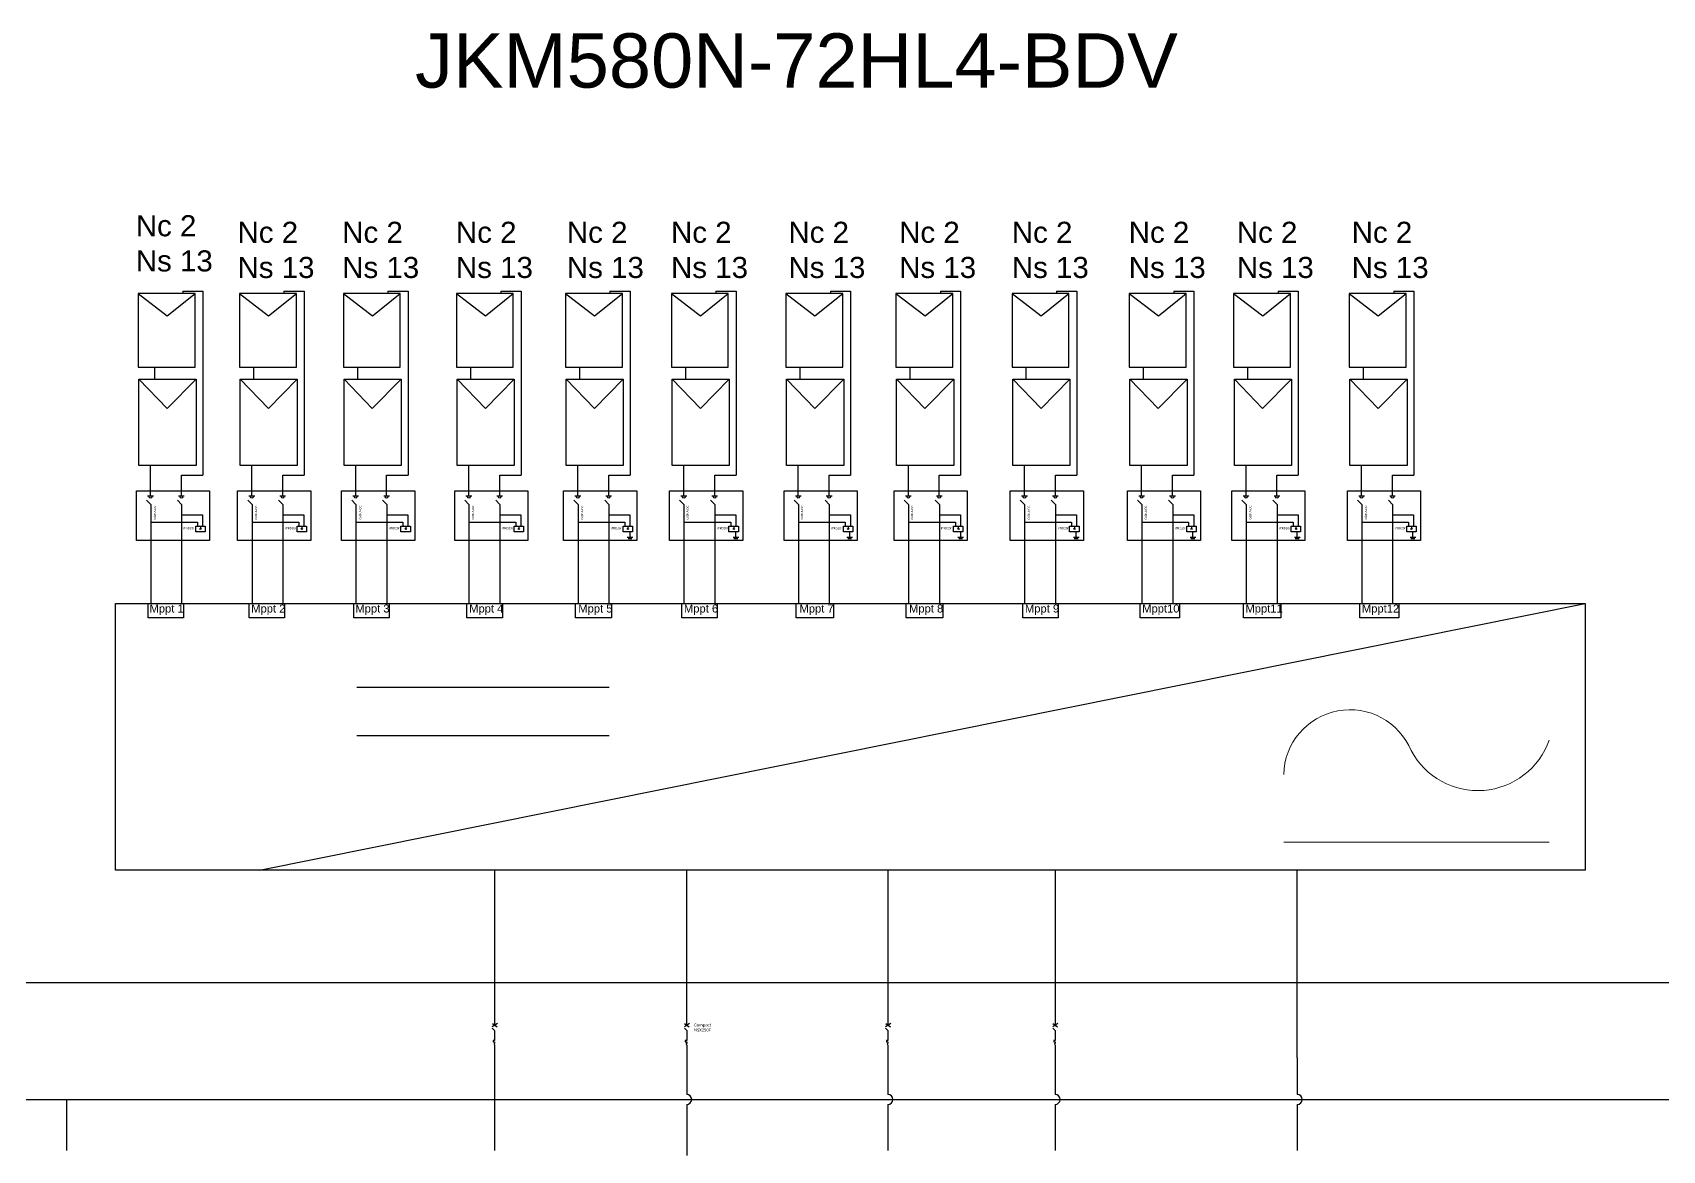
# Model space of a CAD drawing. Header units: inches. Extents: x 355 to 1848, y 183 to 399.
# Drawn here: x 916.8 to 1058.3, y 302 to 399.1 of the extents above; entities that cross this region are included whole.
import ezdxf

# ---------------------------------------------------------------- set-up
doc = ezdxf.new("R2010")
doc.units = ezdxf.units.IN
doc.header["$MEASUREMENT"] = 0
doc.layers.add('PDF2_Geometry', color=7, linetype='Continuous', true_color=0x2676ba)
doc.styles.get("Standard").update_dxf_attribs({"font": 'arial.ttf'})

msp = doc.modelspace()

# ---------------------------------------------------------------- linework, layer by layer
for p, q in [((925.94, 376.41), (928.47, 374.47)), ((928.47, 374.47), (930.89, 376.41)), ((934.73, 376.41), (937.26, 374.47)), ((937.26, 374.47), (939.68, 376.41)), ((943.76, 376.41), (946.28, 374.47)), ((946.28, 374.47), (948.7, 376.41)), ((953.57, 376.41), (956.1, 374.47)), ((956.1, 374.47), (958.51, 376.41)), ((963.03, 376.41), (965.56, 374.47)), ((965.56, 374.47), (967.98, 376.41)), ((972.23, 376.41), (974.76, 374.47)), ((974.76, 374.47), (977.17, 376.41)), ((982.17, 376.41), (984.69, 374.47)), ((984.69, 374.47), (987.11, 376.41)), ((991.72, 376.41), (994.25, 374.47)), ((994.25, 374.47), (996.66, 376.41)), ((1001.8, 376.41), (1004.33, 374.47)), ((1004.33, 374.47), (1006.74, 376.41)), ((1011.97, 376.41), (1014.5, 374.47)), ((1014.5, 374.47), (1016.91, 376.41)), ((1021.03, 376.41), (1023.56, 374.47)), ((1023.56, 374.47), (1025.97, 376.41)), ((1031.07, 376.41), (1033.59, 374.47)), ((1033.59, 374.47), (1036.01, 376.41)), ((926.01, 368.97), (928.46, 366.42)), ((928.46, 366.42), (930.97, 368.97)), ((934.8, 368.97), (937.25, 366.42)), ((937.25, 366.42), (939.76, 368.97)), ((943.82, 368.97), (946.27, 366.42)), ((946.27, 366.42), (948.78, 368.97)), ((953.64, 368.97), (956.09, 366.42)), ((956.09, 366.42), (958.59, 368.97)), ((963.1, 368.97), (965.55, 366.42)), ((965.55, 366.42), (968.06, 368.97)), ((972.3, 368.97), (974.75, 366.42)), ((974.75, 366.42), (977.25, 368.97)), ((982.23, 368.97), (984.69, 366.42)), ((984.69, 366.42), (987.19, 368.97)), ((991.78, 368.97), (994.24, 366.42)), ((994.24, 366.42), (996.74, 368.97)), ((1001.86, 368.97), (1004.32, 366.42)), ((1004.32, 366.42), (1006.82, 368.97)), ((1012.03, 368.97), (1014.49, 366.42)), ((1014.49, 366.42), (1016.99, 368.97)), ((1021.1, 368.97), (1023.55, 366.42)), ((1023.55, 366.42), (1026.05, 368.97)), ((1031.13, 368.97), (1033.59, 366.42)), ((1033.59, 366.42), (1036.09, 368.97)), ((926.77, 358.86), (927.02, 358.86)), ((927.02, 358.86), (927.27, 358.86)), ((929.45, 358.86), (929.7, 358.86)), ((929.7, 358.86), (929.95, 358.86)), ((935.56, 358.86), (935.81, 358.86)), ((935.81, 358.86), (936.06, 358.86)), ((938.25, 358.86), (938.49, 358.86)), ((938.49, 358.86), (938.74, 358.86)), ((944.58, 358.86), (944.83, 358.86)), ((944.83, 358.86), (945.08, 358.86)), ((947.27, 358.86), (947.51, 358.86)), ((947.51, 358.86), (947.76, 358.86)), ((954.4, 358.86), (954.65, 358.86)), ((954.65, 358.86), (954.9, 358.86)), ((957.08, 358.86), (957.33, 358.86)), ((957.33, 358.86), (957.58, 358.86)), ((963.86, 358.86), (964.11, 358.86)), ((964.11, 358.86), (964.36, 358.86)), ((966.54, 358.86), (966.79, 358.86)), ((966.79, 358.86), (967.04, 358.86)), ((973.06, 358.86), (973.31, 358.86)), ((973.31, 358.86), (973.56, 358.86)), ((975.74, 358.86), (975.99, 358.86)), ((975.99, 358.86), (976.24, 358.86)), ((983, 358.86), (983.25, 358.86)), ((983.25, 358.86), (983.49, 358.86)), ((985.68, 358.86), (985.93, 358.86)), ((985.93, 358.86), (986.18, 358.86)), ((992.55, 358.86), (992.8, 358.86)), ((992.8, 358.86), (993.05, 358.86)), ((995.23, 358.86), (995.48, 358.86)), ((995.48, 358.86), (995.73, 358.86)), ((1002.63, 358.86), (1002.88, 358.86)), ((1002.88, 358.86), (1003.13, 358.86)), ((1005.31, 358.86), (1005.56, 358.86)), ((1005.56, 358.86), (1005.81, 358.86)), ((1012.8, 358.86), (1013.05, 358.86)), ((1013.05, 358.86), (1013.3, 358.86)), ((1015.48, 358.86), (1015.73, 358.86)), ((1015.73, 358.86), (1015.98, 358.86)), ((1021.86, 358.86), (1022.11, 358.86)), ((1022.11, 358.86), (1022.36, 358.86)), ((1024.54, 358.86), (1024.79, 358.86)), ((1024.79, 358.86), (1025.04, 358.86)), ((1031.89, 358.86), (1032.14, 358.86)), ((1032.14, 358.86), (1032.39, 358.86)), ((1034.58, 358.86), (1034.83, 358.86)), ((1034.83, 358.86), (1035.07, 358.86)), ((931.29, 356.02), (931.43, 356.02)), ((931.36, 355.93), (931.29, 356.02)), ((931.36, 356.22), (931.36, 356.02)), ((931.43, 356.02), (931.36, 355.93)), ((940.08, 356.02), (940.22, 356.02)), ((940.15, 355.93), (940.08, 356.02)), ((940.15, 356.22), (940.15, 356.02)), ((940.22, 356.02), (940.15, 355.93)), ((949.1, 356.02), (949.24, 356.02)), ((949.17, 355.93), (949.1, 356.02)), ((949.17, 356.22), (949.17, 356.02)), ((949.24, 356.02), (949.17, 355.93)), ((958.92, 356.02), (959.05, 356.02)), ((958.99, 355.93), (958.92, 356.02)), ((958.98, 356.22), (958.98, 356.02)), ((959.05, 356.02), (958.99, 355.93)), ((968.38, 356.02), (968.52, 356.02)), ((968.45, 355.93), (968.38, 356.02)), ((968.39, 355.26), (968.64, 355.26)), ((968.45, 356.22), (968.45, 356.02)), ((968.52, 356.02), (968.45, 355.93)), ((968.47, 355.13), (968.8, 355.13)), ((968.64, 355.26), (968.64, 355.72)), ((968.64, 355.26), (968.89, 355.26)), ((977.58, 356.02), (977.71, 356.02)), ((977.65, 355.93), (977.58, 356.02)), ((977.58, 355.26), (977.83, 355.26)), ((977.64, 356.22), (977.64, 356.02)), ((977.71, 356.02), (977.65, 355.93)), ((977.65, 355.13), (977.99, 355.13)), ((977.83, 355.26), (977.83, 355.72)), ((977.83, 355.26), (978.08, 355.26)), ((987.46, 355.26), (987.71, 355.26)), ((987.51, 356.02), (987.65, 356.02)), ((987.58, 355.93), (987.51, 356.02)), ((987.54, 355.13), (987.87, 355.13)), ((987.58, 356.22), (987.58, 356.02)), ((987.65, 356.02), (987.58, 355.93)), ((987.71, 355.26), (987.71, 355.72)), ((987.71, 355.26), (987.96, 355.26)), ((997.06, 356.02), (997.2, 356.02)), ((997.14, 355.93), (997.06, 356.02)), ((997.1, 355.26), (997.35, 355.26)), ((997.13, 356.22), (997.13, 356.02)), ((997.2, 356.02), (997.14, 355.93)), ((997.17, 355.13), (997.5, 355.13)), ((997.35, 355.26), (997.35, 355.72)), ((997.35, 355.26), (997.59, 355.26)), ((1007.13, 355.26), (1007.38, 355.26)), ((1007.15, 356.02), (1007.28, 356.02)), ((1007.22, 355.93), (1007.15, 356.02)), ((1007.2, 355.13), (1007.54, 355.13)), ((1007.21, 356.22), (1007.21, 356.02)), ((1007.28, 356.02), (1007.22, 355.93)), ((1007.38, 355.26), (1007.38, 355.72)), ((1007.38, 355.26), (1007.63, 355.26)), ((1017.25, 355.26), (1017.5, 355.26)), ((1017.32, 356.02), (1017.45, 356.02)), ((1017.39, 355.93), (1017.32, 356.02)), ((1017.33, 355.13), (1017.66, 355.13)), ((1017.38, 356.22), (1017.38, 356.02)), ((1017.45, 356.02), (1017.39, 355.93)), ((1017.5, 355.26), (1017.5, 355.72)), ((1017.5, 355.26), (1017.75, 355.26)), ((1026.32, 355.26), (1026.56, 355.26)), ((1026.38, 356.02), (1026.51, 356.02)), ((1026.45, 355.93), (1026.38, 356.02)), ((1026.39, 355.13), (1026.72, 355.13)), ((1026.44, 356.22), (1026.44, 356.02)), ((1026.51, 356.02), (1026.45, 355.93)), ((1026.56, 355.26), (1026.56, 355.72)), ((1026.56, 355.26), (1026.81, 355.26)), ((1036.35, 355.26), (1036.6, 355.26)), ((1036.41, 356.02), (1036.55, 356.02)), ((1036.48, 355.93), (1036.41, 356.02)), ((1036.42, 355.13), (1036.76, 355.13)), ((1036.48, 356.22), (1036.48, 356.02)), ((1036.55, 356.02), (1036.48, 355.93)), ((1036.6, 355.26), (1036.6, 355.72)), ((1036.6, 355.26), (1036.85, 355.26)), ((968.52, 355.01), (968.76, 355.01)), ((977.71, 355.01), (977.94, 355.01)), ((987.6, 355.01), (987.83, 355.01)), ((997.23, 355.01), (997.46, 355.01)), ((1007.26, 355.01), (1007.5, 355.01)), ((1017.39, 355.01), (1017.62, 355.01)), ((1026.45, 355.01), (1026.68, 355.01)), ((1036.48, 355.01), (1036.71, 355.01)), ((936.48, 326.34), (1051.54, 349.49)), ((944.93, 342.24), (966.83, 342.24)), ((944.93, 338.04), (966.83, 338.04)), ((1005.56, 312.87), (1005.56, 326.34)), ((1005.79, 313.03), (1005.34, 312.72)), ((1005.35, 313.03), (1005.75, 312.72)), ((1005.34, 312.62), (1005.54, 312.42)), ((1005.54, 311.54), (1005.42, 311.54)), ((1005.42, 311.54), (1005.42, 311.42)), ((1005.42, 311.42), (1005.54, 311.42)), ((1005.54, 312.42), (1005.54, 311.54)), ((1005.54, 311.42), (1005.54, 311.29)), ((1005.54, 311.18), (1005.54, 310.03)), ((1005.54, 310.03), (1005.54, 306.86)), ((1005.54, 305.99), (1005.54, 302))]:
    msp.add_line(p, q)
at = {"color": 242, "true_color": 0xcd2027}
for p, q in [((929.81, 376.63), (929.81, 376.41)), ((929.81, 376.63), (931.56, 376.63)), ((931.56, 376.63), (931.56, 360.63)), ((938.6, 376.63), (938.6, 376.41)), ((938.6, 376.63), (940.35, 376.63)), ((940.35, 376.63), (940.35, 360.63)), ((947.62, 376.63), (947.62, 376.41)), ((947.62, 376.63), (949.37, 376.63)), ((949.37, 376.63), (949.37, 360.63)), ((957.44, 376.63), (957.44, 376.41)), ((957.44, 376.63), (959.19, 376.63)), ((959.19, 376.63), (959.19, 360.63)), ((966.9, 376.63), (966.9, 376.41)), ((966.9, 376.63), (968.65, 376.63)), ((968.65, 376.63), (968.65, 360.63)), ((976.1, 376.63), (976.1, 376.41)), ((976.1, 376.63), (977.85, 376.63)), ((977.85, 376.63), (977.85, 360.63)), ((986.03, 376.63), (986.03, 376.41)), ((986.03, 376.63), (987.79, 376.63)), ((987.79, 376.63), (987.79, 360.63)), ((995.58, 376.63), (995.58, 376.41)), ((995.58, 376.63), (997.34, 376.63)), ((997.34, 376.63), (997.34, 360.63)), ((1005.67, 376.63), (1005.67, 376.41)), ((1005.67, 376.63), (1007.42, 376.63)), ((1007.42, 376.63), (1007.42, 360.63)), ((1015.84, 376.63), (1015.84, 376.41)), ((1015.84, 376.63), (1017.59, 376.63)), ((1017.59, 376.63), (1017.59, 360.63)), ((1024.9, 376.63), (1024.9, 376.41)), ((1024.9, 376.63), (1026.65, 376.63)), ((1026.65, 376.63), (1026.65, 360.63)), ((1034.93, 376.63), (1034.93, 376.41)), ((1034.93, 376.63), (1036.68, 376.63)), ((1036.68, 376.63), (1036.68, 360.63)), ((929.7, 358.86), (929.7, 360.63)), ((929.7, 360.63), (931.56, 360.63)), ((938.49, 358.86), (938.49, 360.63)), ((938.49, 360.63), (940.35, 360.63)), ((947.51, 358.86), (947.51, 360.63)), ((947.51, 360.63), (949.37, 360.63)), ((957.33, 358.86), (957.33, 360.63)), ((957.33, 360.63), (959.19, 360.63)), ((966.79, 358.86), (966.79, 360.63)), ((966.79, 360.63), (968.65, 360.63)), ((975.99, 358.86), (975.99, 360.63)), ((975.99, 360.63), (977.85, 360.63)), ((985.93, 358.86), (985.93, 360.63)), ((985.93, 360.63), (987.79, 360.63)), ((995.48, 358.86), (995.48, 360.63)), ((995.48, 360.63), (997.34, 360.63)), ((1005.56, 358.86), (1005.56, 360.63)), ((1005.56, 360.63), (1007.42, 360.63)), ((1015.73, 358.86), (1015.73, 360.63)), ((1015.73, 360.63), (1017.59, 360.63)), ((1024.79, 358.86), (1024.79, 360.63)), ((1024.79, 360.63), (1026.65, 360.63)), ((1034.83, 358.86), (1034.83, 360.63)), ((1034.83, 360.63), (1036.68, 360.63)), ((929.35, 358.48), (929.72, 358.09)), ((938.14, 358.48), (938.51, 358.09)), ((947.16, 358.48), (947.53, 358.09)), ((956.98, 358.48), (957.35, 358.09)), ((966.44, 358.48), (966.81, 358.09)), ((975.64, 358.48), (976.01, 358.09)), ((985.57, 358.48), (985.94, 358.09)), ((995.13, 358.48), (995.5, 358.09)), ((1005.21, 358.48), (1005.58, 358.09)), ((1015.38, 358.48), (1015.75, 358.09)), ((1024.44, 358.48), (1024.81, 358.09)), ((1034.47, 358.48), (1034.84, 358.09))]:
    msp.add_line(p, q, dxfattribs=at)
at = {"color": 5}
for p, q in [((927.38, 368.97), (927.38, 370.03)), ((935.98, 368.97), (935.98, 370.03)), ((945, 368.97), (945, 370.03)), ((954.82, 368.97), (954.82, 370.03)), ((964.28, 368.97), (964.28, 370.03)), ((973.48, 368.97), (973.48, 370.03)), ((983.41, 368.97), (983.41, 370.03)), ((992.96, 368.97), (992.96, 370.03)), ((1003.04, 368.97), (1003.04, 370.03)), ((1013.21, 368.97), (1013.21, 370.03)), ((1022.27, 368.97), (1022.27, 370.03)), ((1032.31, 368.97), (1032.31, 370.03)), ((926.67, 358.48), (927.04, 358.09)), ((935.46, 358.48), (935.83, 358.09)), ((944.48, 358.48), (944.85, 358.09)), ((954.29, 358.48), (954.66, 358.09)), ((963.76, 358.48), (964.13, 358.09)), ((992.44, 358.48), (992.81, 358.09)), ((1002.52, 358.48), (1002.89, 358.09)), ((1012.69, 358.48), (1013.06, 358.09)), ((1021.75, 358.48), (1022.12, 358.09)), ((1031.79, 358.48), (1032.16, 358.09)), ((927.04, 356.56), (931.1, 356.56)), ((931.1, 356.56), (931.1, 356.22)), ((935.83, 356.56), (939.89, 356.56)), ((939.89, 356.56), (939.89, 356.22)), ((944.85, 356.56), (948.91, 356.56)), ((948.91, 356.56), (948.91, 356.22)), ((954.66, 356.56), (958.73, 356.56)), ((958.73, 356.56), (958.73, 356.22)), ((964.13, 356.56), (968.19, 356.56)), ((968.19, 356.56), (968.19, 356.22)), ((973.32, 356.56), (977.39, 356.56)), ((977.39, 356.56), (977.39, 356.22)), ((983.26, 356.56), (987.33, 356.56)), ((987.33, 356.56), (987.33, 356.22)), ((992.81, 356.56), (996.88, 356.56)), ((996.88, 356.56), (996.88, 356.22)), ((1002.89, 356.56), (1006.96, 356.56)), ((1006.96, 356.56), (1006.96, 356.22)), ((1013.06, 356.56), (1017.13, 356.56)), ((1017.13, 356.56), (1017.13, 356.22)), ((1022.12, 356.56), (1026.19, 356.56)), ((1026.19, 356.56), (1026.19, 356.22)), ((1032.16, 356.56), (1036.22, 356.56)), ((1036.22, 356.56), (1036.22, 356.22)), ((956.9, 312.87), (956.9, 326.34)), ((957.14, 313.03), (956.68, 312.72)), ((956.7, 313.03), (957.1, 312.72)), ((956.68, 312.62), (956.88, 312.42)), ((956.88, 311.54), (956.76, 311.54)), ((956.76, 311.54), (956.76, 311.42)), ((956.76, 311.42), (956.88, 311.42)), ((956.88, 312.42), (956.88, 311.54)), ((956.88, 311.42), (956.88, 311.29)), ((956.89, 311.18), (956.89, 306.43)), ((919.75, 302), (919.75, 306.43)), ((956.89, 306.43), (956.89, 302))]:
    msp.add_line(p, q, dxfattribs=at)
at = {"color": 177, "true_color": 0x293189}
for p, q in [((927.02, 358.86), (927.02, 361.47)), ((935.81, 358.86), (935.81, 361.47)), ((944.83, 358.86), (944.83, 361.47)), ((954.65, 358.86), (954.65, 361.47)), ((964.11, 358.86), (964.11, 361.47)), ((973.31, 358.86), (973.31, 361.47)), ((983.25, 358.86), (983.25, 361.47)), ((992.8, 358.86), (992.8, 361.47)), ((1002.88, 358.86), (1002.88, 361.47)), ((1013.05, 358.86), (1013.05, 361.47)), ((1022.11, 358.86), (1022.11, 361.47)), ((1032.14, 358.86), (1032.14, 361.47)), ((927.04, 358.09), (927.04, 349.49)), ((935.83, 358.09), (935.83, 349.49)), ((944.85, 358.09), (944.85, 349.49)), ((954.66, 358.09), (954.66, 349.49)), ((964.13, 358.09), (964.13, 349.49)), ((972.95, 358.48), (973.32, 358.09)), ((973.32, 358.09), (973.32, 349.49)), ((982.89, 358.48), (983.26, 358.09)), ((983.26, 358.09), (983.26, 349.49)), ((992.81, 358.09), (992.81, 349.49)), ((1002.89, 358.09), (1002.89, 349.49)), ((1013.06, 358.09), (1013.06, 349.49)), ((1022.12, 358.09), (1022.12, 349.49)), ((1032.16, 358.09), (1032.16, 349.49)), ((532.32, 306.43), (1512.2, 306.43))]:
    msp.add_line(p, q, dxfattribs=at)
at = {"color": 244, "true_color": 0x991b1e}
for p, q in [((929.72, 358.09), (929.72, 349.49)), ((938.51, 358.09), (938.51, 349.49)), ((947.53, 358.09), (947.53, 349.49)), ((957.35, 358.09), (957.35, 349.49)), ((966.81, 358.09), (966.81, 349.49)), ((976.01, 358.09), (976.01, 349.49)), ((985.94, 358.09), (985.94, 349.49)), ((995.5, 358.09), (995.5, 349.49)), ((1005.58, 358.09), (1005.58, 349.49)), ((1015.75, 358.09), (1015.75, 349.49)), ((1024.81, 358.09), (1024.81, 349.49)), ((1034.84, 358.09), (1034.84, 349.49))]:
    msp.add_line(p, q, dxfattribs=at)
at = {"color": 1}
for p, q in [((929.72, 357.19), (931.54, 357.19)), ((931.54, 357.19), (931.54, 356.22)), ((938.51, 357.19), (940.33, 357.19)), ((940.33, 357.19), (940.33, 356.22)), ((947.53, 357.19), (949.35, 357.19)), ((949.35, 357.19), (949.35, 356.22)), ((957.35, 357.19), (959.17, 357.19)), ((959.17, 357.19), (959.17, 356.22)), ((966.81, 357.19), (968.63, 357.19)), ((968.63, 357.19), (968.63, 356.22)), ((976.01, 357.19), (977.83, 357.19)), ((977.83, 357.19), (977.83, 356.22)), ((985.94, 357.19), (987.77, 357.19)), ((987.77, 357.19), (987.77, 356.22)), ((995.5, 357.19), (997.32, 357.19)), ((997.32, 357.19), (997.32, 356.22)), ((1005.58, 357.19), (1007.4, 357.19)), ((1007.4, 357.19), (1007.4, 356.22)), ((1015.75, 357.19), (1017.57, 357.19)), ((1017.57, 357.19), (1017.57, 356.22)), ((1024.81, 357.19), (1026.63, 357.19)), ((1026.63, 357.19), (1026.63, 356.22)), ((1034.84, 357.19), (1036.66, 357.19)), ((1036.66, 357.19), (1036.66, 356.22)), ((973.58, 312.87), (973.58, 326.34)), ((973.81, 313.03), (973.36, 312.72)), ((973.38, 313.03), (973.78, 312.72)), ((973.36, 312.62), (973.56, 312.42)), ((973.56, 311.54), (973.44, 311.54)), ((973.44, 311.54), (973.44, 311.42)), ((973.44, 311.42), (973.56, 311.42)), ((973.56, 312.42), (973.56, 311.54)), ((973.56, 311.42), (973.56, 311.29)), ((973.56, 311.18), (973.56, 310.03)), ((973.56, 310.03), (973.56, 306.86)), ((973.56, 305.99), (973.56, 301.57))]:
    msp.add_line(p, q, dxfattribs=at)
at = {"color": 18, "true_color": 0x000000}
for p, q in [((991.04, 312.87), (991.04, 326.34)), ((991.27, 313.03), (990.82, 312.72)), ((990.84, 313.03), (991.24, 312.72)), ((990.82, 312.62), (991.02, 312.42)), ((991.02, 311.54), (990.9, 311.54)), ((990.9, 311.54), (990.9, 311.42)), ((990.9, 311.42), (991.02, 311.42)), ((991.02, 312.42), (991.02, 311.54)), ((991.02, 311.42), (991.02, 311.29)), ((991.03, 311.18), (991.03, 310.03)), ((991.03, 310.03), (991.03, 306.86)), ((991.03, 305.99), (991.03, 302))]:
    msp.add_line(p, q, dxfattribs=at)
at = {"color": 116, "true_color": 0x136734}
for p, q in [((1026.55, 310.03), (1026.55, 326.34)), ((1026.55, 310.03), (1026.55, 306.86)), ((1026.55, 305.99), (1026.55, 302))]:
    msp.add_line(p, q, dxfattribs=at)
for points in [[(925.94, 370.03), (930.89, 370.03), (930.89, 376.41), (925.94, 376.41)], [(934.73, 370.03), (939.68, 370.03), (939.68, 376.41), (934.73, 376.41)], [(943.76, 370.03), (948.7, 370.03), (948.7, 376.41), (943.76, 376.41)], [(953.57, 370.03), (958.51, 370.03), (958.51, 376.41), (953.57, 376.41)], [(963.03, 370.03), (967.98, 370.03), (967.98, 376.41), (963.03, 376.41)], [(972.23, 370.03), (977.17, 370.03), (977.17, 376.41), (972.23, 376.41)], [(982.17, 370.03), (987.11, 370.03), (987.11, 376.41), (982.17, 376.41)], [(991.72, 370.03), (996.66, 370.03), (996.66, 376.41), (991.72, 376.41)], [(1001.8, 370.03), (1006.74, 370.03), (1006.74, 376.41), (1001.8, 376.41)], [(1011.97, 370.03), (1016.91, 370.03), (1016.91, 376.41), (1011.97, 376.41)], [(1021.03, 370.03), (1025.97, 370.03), (1025.97, 376.41), (1021.03, 376.41)], [(1031.07, 370.03), (1036.01, 370.03), (1036.01, 376.41), (1031.07, 376.41)], [(926.01, 368.97), (930.97, 368.97), (930.97, 361.47), (926.01, 361.47)], [(934.8, 368.97), (939.76, 368.97), (939.76, 361.47), (934.8, 361.47)], [(943.82, 368.97), (948.78, 368.97), (948.78, 361.47), (943.82, 361.47)], [(953.64, 368.97), (958.59, 368.97), (958.59, 361.47), (953.64, 361.47)], [(963.1, 368.97), (968.06, 368.97), (968.06, 361.47), (963.1, 361.47)], [(972.3, 368.97), (977.25, 368.97), (977.25, 361.47), (972.3, 361.47)], [(982.23, 368.97), (987.19, 368.97), (987.19, 361.47), (982.23, 361.47)], [(991.78, 368.97), (996.74, 368.97), (996.74, 361.47), (991.78, 361.47)], [(1001.86, 368.97), (1006.82, 368.97), (1006.82, 361.47), (1001.86, 361.47)], [(1012.03, 368.97), (1016.99, 368.97), (1016.99, 361.47), (1012.03, 361.47)], [(1021.1, 368.97), (1026.05, 368.97), (1026.05, 361.47), (1021.1, 361.47)], [(1031.13, 368.97), (1036.09, 368.97), (1036.09, 361.47), (1031.13, 361.47)], [(925.79, 359.27), (932.14, 359.27), (932.14, 354.97), (925.79, 354.97)], [(934.58, 359.27), (940.93, 359.27), (940.93, 354.97), (934.58, 354.97)], [(943.6, 359.27), (949.96, 359.27), (949.96, 354.97), (943.6, 354.97)], [(953.42, 359.27), (959.77, 359.27), (959.77, 354.97), (953.42, 354.97)], [(962.88, 359.27), (969.23, 359.27), (969.23, 354.97), (962.88, 354.97)], [(972.08, 359.27), (978.43, 359.27), (978.43, 354.97), (972.08, 354.97)], [(982.01, 359.27), (988.37, 359.27), (988.37, 354.97), (982.01, 354.97)], [(991.57, 359.27), (997.92, 359.27), (997.92, 354.97), (991.57, 354.97)], [(1001.65, 359.27), (1008, 359.27), (1008, 354.97), (1001.65, 354.97)], [(1011.82, 359.27), (1018.17, 359.27), (1018.17, 354.97), (1011.82, 354.97)], [(1020.88, 359.27), (1027.23, 359.27), (1027.23, 354.97), (1020.88, 354.97)], [(1030.91, 359.27), (1037.27, 359.27), (1037.27, 354.97), (1030.91, 354.97)], [(930.94, 356.22), (931.77, 356.22), (931.77, 355.72), (930.94, 355.72)], [(939.74, 356.22), (940.56, 356.22), (940.56, 355.72), (939.74, 355.72)], [(948.76, 356.22), (949.58, 356.22), (949.58, 355.72), (948.76, 355.72)], [(958.57, 356.22), (959.39, 356.22), (959.39, 355.72), (958.57, 355.72)], [(968.04, 356.22), (968.86, 356.22), (968.86, 355.72), (968.04, 355.72)], [(977.23, 356.22), (978.05, 356.22), (978.05, 355.72), (977.23, 355.72)], [(987.17, 356.22), (987.99, 356.22), (987.99, 355.72), (987.17, 355.72)], [(996.72, 356.22), (997.54, 356.22), (997.54, 355.72), (996.72, 355.72)], [(1006.8, 356.22), (1007.62, 356.22), (1007.62, 355.72), (1006.8, 355.72)], [(1016.97, 356.22), (1017.79, 356.22), (1017.79, 355.72), (1016.97, 355.72)], [(1026.03, 356.22), (1026.85, 356.22), (1026.85, 355.72), (1026.03, 355.72)], [(1036.07, 356.22), (1036.89, 356.22), (1036.89, 355.72), (1036.07, 355.72)], [(923.98, 349.49), (1051.54, 349.49), (1051.54, 326.34), (923.97, 326.34)], [(926.82, 349.49), (929.88, 349.49), (929.88, 348.26), (926.82, 348.26)], [(935.59, 349.49), (938.65, 349.49), (938.65, 348.26), (935.59, 348.26)], [(944.67, 349.49), (947.73, 349.49), (947.73, 348.26), (944.67, 348.26)], [(954.48, 349.49), (957.58, 349.49), (957.58, 348.26), (954.48, 348.26)], [(963.91, 349.49), (967.02, 349.49), (967.02, 348.26), (963.91, 348.26)], [(973.15, 349.49), (976.21, 349.49), (976.21, 348.26), (973.15, 348.26)], [(983.07, 349.49), (986.29, 349.49), (986.29, 348.26), (983.07, 348.26)], [(992.61, 349.49), (995.8, 349.49), (995.8, 348.26), (992.61, 348.26)], [(1002.75, 349.49), (1005.8, 349.49), (1005.8, 348.26), (1002.75, 348.26)], [(1012.92, 349.49), (1016.35, 349.49), (1016.35, 348.26), (1012.92, 348.26)], [(1021.88, 349.49), (1025.13, 349.49), (1025.13, 348.26), (1021.88, 348.26)], [(1031.99, 349.49), (1035.37, 349.49), (1035.37, 348.26), (1031.99, 348.26)], [(1473.76, 316.55), (522.6, 316.55), (522.6, 278.55), (1473.76, 278.55)]]:
    msp.add_lwpolyline(points, close=True)
for centre in [(927.02, 358.75), (929.7, 358.75), (935.81, 358.75), (938.49, 358.75), (944.83, 358.75), (947.51, 358.75), (954.65, 358.75), (957.33, 358.75), (964.11, 358.75), (966.79, 358.75), (973.31, 358.75), (975.99, 358.75), (983.25, 358.75), (985.93, 358.75), (992.8, 358.75), (995.48, 358.75), (1002.88, 358.75), (1005.56, 358.75), (1013.05, 358.75), (1015.73, 358.75), (1022.11, 358.75), (1024.79, 358.75), (1032.14, 358.75), (1034.83, 358.75)]:
    msp.add_circle(centre, 0.11)
at = {"color": 5}
msp.add_arc((956.89, 311.24), 0.0521, 92.8678, 272.8678, dxfattribs=at)
at = {"color": 1}
for centre, radius, start, end in [((973.56, 311.24), 0.0521, 92.8678, 272.8678), ((973.56, 306.43), 0.434, 270, 90)]:
    msp.add_arc(centre, radius, start, end, dxfattribs=at)
at = {"color": 18, "true_color": 0x000000}
for centre, radius, start, end in [((991.02, 311.24), 0.0521, 92.8678, 272.8678), ((991.03, 306.43), 0.434, 270, 90)]:
    msp.add_arc(centre, radius, start, end, dxfattribs=at)
for centre, radius, start, end in [((1005.54, 311.24), 0.0521, 92.8678, 272.8678), ((1005.54, 306.43), 0.434, 270, 90)]:
    msp.add_arc(centre, radius, start, end)
at = {"color": 116, "true_color": 0x136734}
msp.add_arc((1026.55, 306.43), 0.434, 270, 90, dxfattribs=at)
at = {"layer": 'PDF2_Geometry', "color": 7, "lineweight": 0}
msp.add_lwpolyline([(1025.38, 334.64, -0.81134), (1036.45, 336.72, 0.653005), (1048.43, 337.64)], format="xyb", dxfattribs=at)
msp.add_lwpolyline([(1025.38, 328.78), (1048.43, 328.78)], dxfattribs=at)

# ---------------------------------------------------------------- texts
at = {"attachment_point": 1}
for s, width, gutter_width, insert, char_height in [('{\\H0.54167x;\\C7;JKM580N-72HL4-BDV}', 15036.7546, 43.5, (949.98, 399.01), 8.6992), ('Nc 2\\PNs 13', 48.8988, 9.15, (925.74, 383.22), 1.831), ('Nc 2\\PNs 13', 48.8988, 9.15, (934.57, 382.65), 1.831), ('Nc 2\\PNs 13', 48.8988, 9.15, (943.66, 382.65), 1.831), ('Nc 2\\PNs 13', 48.8988, 9.15, (953.53, 382.65), 1.831), ('Nc 2\\PNs 13', 48.8988, 9.15, (963.16, 382.65), 1.831), ('Nc 2\\PNs 13', 48.8988, 9.15, (972.2, 382.65), 1.831), ('Nc 2\\PNs 13', 48.8988, 9.15, (982.39, 382.65), 1.831), ('Nc 2\\PNs 13', 48.8988, 9.15, (992, 382.65), 1.831), ('Nc 2\\PNs 13', 48.8988, 9.15, (1001.78, 382.65), 1.831), ('Nc 2\\PNs 13', 48.8988, 9.15, (1011.93, 382.65), 1.831), ('Nc 2\\PNs 13', 48.8988, 9.15, (1021.31, 382.65), 1.831), ('Nc 2\\PNs 13', 48.8988, 9.15, (1031.28, 382.65), 1.831), ('{\\fCalibri|b0|i0|c0|p34;\\H0.91667x;\\C3;iPRD20r}', 0.9874, 1, (929.88, 356.13), 0.2), ('{\\fCalibri|b0|i0|c0|p34;\\H0.91667x;\\C3;iPRD20r}', 0.9874, 1, (938.73, 356.13), 0.2), ('{\\fCalibri|b0|i0|c0|p34;\\H0.91667x;\\C3;iPRD20r}', 0.9874, 1, (947.71, 356.13), 0.2), ('{\\fCalibri|b0|i0|c0|p34;\\H0.91667x;\\C3;iPRD20r}', 0.9874, 1, (957.54, 356.13), 0.2), ('{\\fCalibri|b0|i0|c0|p34;\\H0.91667x;\\C3;iPRD20r}', 0.9874, 1, (966.99, 356.13), 0.2), ('{\\fCalibri|b0|i0|c0|p34;\\H0.91667x;\\C3;iPRD20r}', 0.9874, 1, (976.21, 356.13), 0.2), ('{\\fCalibri|b0|i0|c0|p34;\\H0.91667x;\\C3;iPRD20r}', 0.9874, 1, (986.12, 356.13), 0.2), ('{\\fCalibri|b0|i0|c0|p34;\\H0.91667x;\\C3;iPRD20r}', 0.9874, 1, (995.62, 356.13), 0.2), ('{\\fCalibri|b0|i0|c0|p34;\\H0.91667x;\\C3;iPRD20r}', 0.9874, 1, (1005.78, 356.13), 0.2), ('{\\fCalibri|b0|i0|c0|p34;\\H0.91667x;\\C3;iPRD20r}', 0.9874, 1, (1015.95, 356.13), 0.2), ('{\\fCalibri|b0|i0|c0|p34;\\H0.91667x;\\C3;iPRD20r}', 0.9874, 1, (1025.01, 356.13), 0.2), ('{\\fCalibri|b0|i0|c0|p34;\\H0.91667x;\\C3;iPRD20r}', 0.9874, 1, (1035.03, 356.13), 0.2), ('Mppt 1', 9.1606, 1, (926.93, 349.41), 0.695), ('Mppt 2', 9.1606, 1, (935.76, 349.41), 0.695), ('Mppt 3 ', 9.1606, 1, (944.8, 349.41), 0.695), ('Mppt 4', 9.1606, 1, (954.68, 349.41), 0.695), ('Mppt 5', 9.1606, 1, (964.15, 349.41), 0.695), ('Mppt 6', 9.1606, 1, (973.32, 349.41), 0.695), ('Mppt 7', 9.1606, 1, (983.35, 349.41), 0.695), ('Mppt 8', 9.1606, 1, (992.86, 349.41), 0.695), ('Mppt 9', 9.1606, 1, (1002.92, 349.41), 0.695), ('Mppt10', 9.1606, 1, (1013.1, 349.41), 0.695), ('Mppt11', 9.1606, 1, (1022.06, 349.41), 0.695), ('Mppt12', 9.1606, 1, (1032.17, 349.41), 0.695), ('{\\fCalibri|b0|i0|c0|p34;\\H0.91667x;\\C1;Compact NSX250F}', 2.2325, 1.43, (974.2, 313.03), 0.286)]:
    msp.add_mtext_dynamic_manual_height_columns(s, width=width, gutter_width=gutter_width, heights=[0], dxfattribs=dict(at, insert=insert, char_height=char_height))
at = {"char_height": 0.2, "attachment_point": 1, "rotation": 90}
for insert in [(927.31, 356.79), (936.09, 356.79), (945.14, 356.79), (954.92, 356.79), (964.39, 356.79), (973.54, 356.79), (983.48, 356.79), (993.03, 356.79), (1003.16, 356.79), (1013.32, 356.79), (1022.39, 356.79), (1032.43, 356.79)]:
    msp.add_mtext_dynamic_manual_height_columns('{\\fCalibri|b0|i0|c0|p34;\\H0.91667x;\\C5;C60NA-DC}', width=1.3157, gutter_width=1, heights=[0], dxfattribs=dict(at, insert=insert))

doc.saveas('drawing.dxf')
